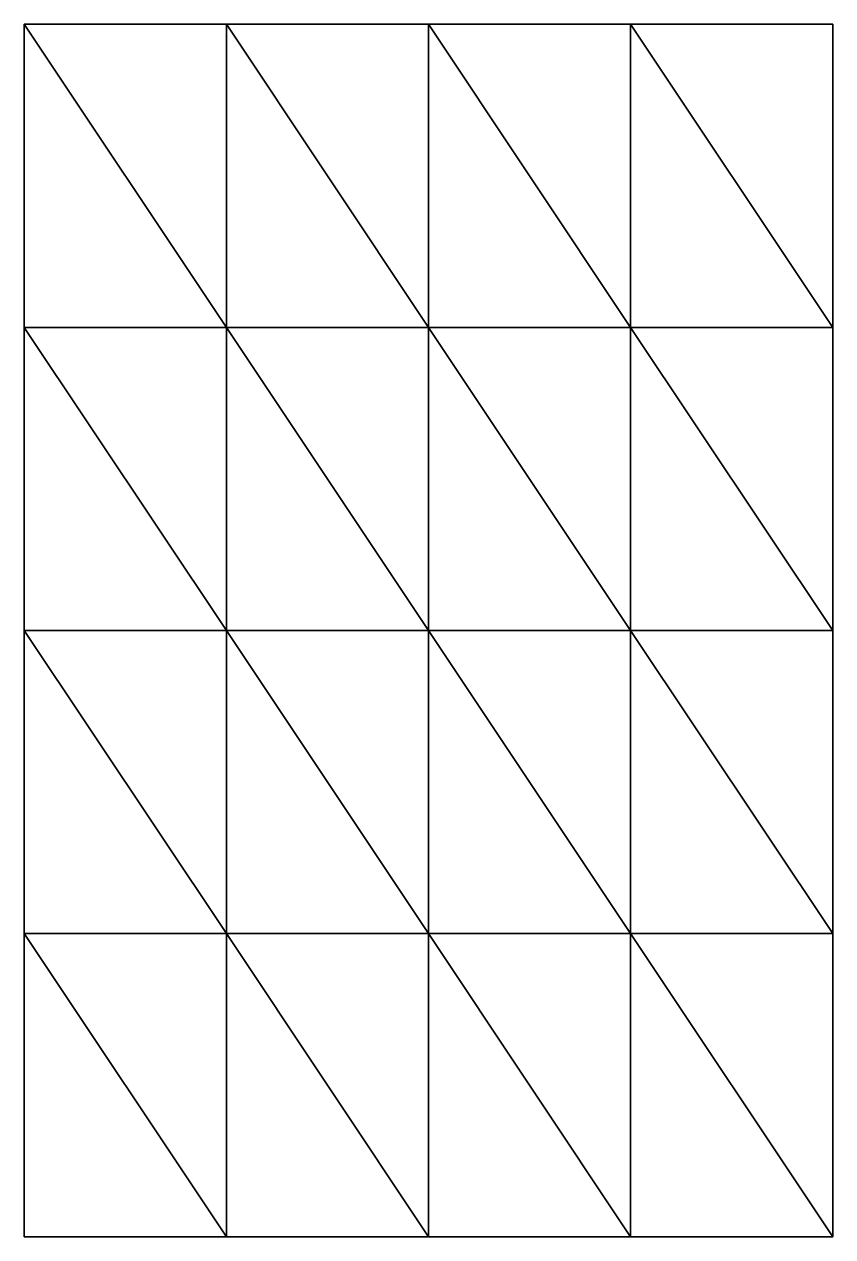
# Model space of a CAD drawing. Header units: metres. Extents: x 0 to 1000, y 0 to 1500.
import ezdxf

# ---------------------------------------------------------------- set-up
doc = ezdxf.new("R2010")
doc.units = ezdxf.units.M

msp = doc.modelspace()

# ---------------------------------------------------------------- linework, layer by layer
at = {"layer": 'Lay1', "color": 1}
msp.add_lwpolyline([(0, 0), (1000, 0), (1000, 1500), (0, 1500), (0, 0)], close=True, dxfattribs=at)
msp.add_lwpolyline([(0, 0), (1000, 0), (1000, 1500), (0, 1500), (0, 0)], close=True, dxfattribs=at)
at = {"layer": 'Lay1', "color": 4, "invisible_edges": 8}
for points in [[(0, 1500), (0, 1125), (0, 1125, 200)], [(0, 1125, 200), (0, 1500, 200), (0, 1500)], [(250, 1500), (0, 1500), (0, 1500, 200)], [(0, 1500, 200), (250, 1500, 200), (250, 1500)], [(250, 1125, 200), (0, 1500, 200), (0, 1125, 200)], [(0, 1500, 200), (250, 1125, 200), (250, 1500, 200)], [(250, 1125), (0, 1125), (0, 1500)], [(0, 1500), (250, 1500), (250, 1125)], [(500, 1500), (250, 1500), (250, 1500, 200)], [(250, 1500, 200), (500, 1500, 200), (500, 1500)], [(500, 1125, 200), (250, 1500, 200), (250, 1125, 200)], [(250, 1500, 200), (500, 1125, 200), (500, 1500, 200)], [(500, 1125), (250, 1125), (250, 1500)], [(250, 1500), (500, 1500), (500, 1125)], [(750, 1500), (500, 1500), (500, 1500, 200)], [(500, 1500, 200), (750, 1500, 200), (750, 1500)], [(750, 1125, 200), (500, 1500, 200), (500, 1125, 200)], [(500, 1500, 200), (750, 1125, 200), (750, 1500, 200)], [(750, 1125), (500, 1125), (500, 1500)], [(500, 1500), (750, 1500), (750, 1125)], [(1000, 1500), (750, 1500), (750, 1500, 200)], [(750, 1500, 200), (1000, 1500, 200), (1000, 1500)], [(1000, 1125, 200), (750, 1500, 200), (750, 1125, 200)], [(750, 1500, 200), (1000, 1125, 200), (1000, 1500, 200)], [(1000, 1125), (750, 1125), (750, 1500)], [(750, 1500), (1000, 1500), (1000, 1125)], [(1000, 1125), (1000, 1500), (1000, 1500, 200)], [(1000, 1500, 200), (1000, 1125, 200), (1000, 1125)], [(0, 1125), (0, 750), (0, 750, 200)], [(0, 750, 200), (0, 1125, 200), (0, 1125)], [(250, 750, 200), (0, 1125, 200), (0, 750, 200)], [(0, 1125, 200), (250, 750, 200), (250, 1125, 200)], [(250, 750), (0, 750), (0, 1125)], [(0, 1125), (250, 1125), (250, 750)], [(500, 750, 200), (250, 1125, 200), (250, 750, 200)], [(250, 1125, 200), (500, 750, 200), (500, 1125, 200)], [(500, 750), (250, 750), (250, 1125)], [(250, 1125), (500, 1125), (500, 750)], [(750, 750, 200), (500, 1125, 200), (500, 750, 200)], [(500, 1125, 200), (750, 750, 200), (750, 1125, 200)], [(750, 750), (500, 750), (500, 1125)], [(500, 1125), (750, 1125), (750, 750)], [(1000, 750, 200), (750, 1125, 200), (750, 750, 200)], [(750, 1125, 200), (1000, 750, 200), (1000, 1125, 200)], [(1000, 750), (750, 750), (750, 1125)], [(750, 1125), (1000, 1125), (1000, 750)], [(1000, 750), (1000, 1125), (1000, 1125, 200)], [(1000, 1125, 200), (1000, 750, 200), (1000, 750)], [(0, 750), (0, 375), (0, 375, 200)], [(0, 375, 200), (0, 750, 200), (0, 750)], [(250, 375, 200), (0, 750, 200), (0, 375, 200)], [(0, 750, 200), (250, 375, 200), (250, 750, 200)], [(250, 375), (0, 375), (0, 750)], [(0, 750), (250, 750), (250, 375)], [(500, 375, 200), (250, 750, 200), (250, 375, 200)], [(250, 750, 200), (500, 375, 200), (500, 750, 200)], [(500, 375), (250, 375), (250, 750)], [(250, 750), (500, 750), (500, 375)], [(750, 375, 200), (500, 750, 200), (500, 375, 200)], [(500, 750, 200), (750, 375, 200), (750, 750, 200)], [(750, 375), (500, 375), (500, 750)], [(500, 750), (750, 750), (750, 375)], [(1000, 375, 200), (750, 750, 200), (750, 375, 200)], [(750, 750, 200), (1000, 375, 200), (1000, 750, 200)], [(1000, 375), (750, 375), (750, 750)], [(750, 750), (1000, 750), (1000, 375)], [(1000, 375), (1000, 750), (1000, 750, 200)], [(1000, 750, 200), (1000, 375, 200), (1000, 375)], [(0, 375), (0, 0), (0, 0, 200)], [(0, 0, 200), (0, 375, 200), (0, 375)], [(250, 0, 200), (0, 375, 200), (0, 0, 200)], [(0, 375, 200), (250, 0, 200), (250, 375, 200)], [(250, 0), (0, 0), (0, 375)], [(0, 375), (250, 375), (250, 0)], [(500, 0, 200), (250, 375, 200), (250, 0, 200)], [(250, 375, 200), (500, 0, 200), (500, 375, 200)], [(500, 0), (250, 0), (250, 375)], [(250, 375), (500, 375), (500, 0)], [(750, 0, 200), (500, 375, 200), (500, 0, 200)], [(500, 375, 200), (750, 0, 200), (750, 375, 200)], [(750, 0), (500, 0), (500, 375)], [(500, 375), (750, 375), (750, 0)], [(1000, 0, 200), (750, 375, 200), (750, 0, 200)], [(750, 375, 200), (1000, 0, 200), (1000, 375, 200)], [(1000, 0), (750, 0), (750, 375)], [(750, 375), (1000, 375), (1000, 0)], [(1000, 0), (1000, 375), (1000, 375, 200)], [(1000, 375, 200), (1000, 0, 200), (1000, 0)], [(0, 0), (250, 0), (250, 0, 200)], [(250, 0, 200), (0, 0, 200), (0, 0)], [(250, 0), (500, 0), (500, 0, 200)], [(500, 0, 200), (250, 0, 200), (250, 0)], [(500, 0), (750, 0), (750, 0, 200)], [(750, 0, 200), (500, 0, 200), (500, 0)], [(750, 0), (1000, 0), (1000, 0, 200)], [(1000, 0, 200), (750, 0, 200), (750, 0)]]:
    msp.add_3dface(points, dxfattribs=at)

doc.saveas('drawing.dxf')
